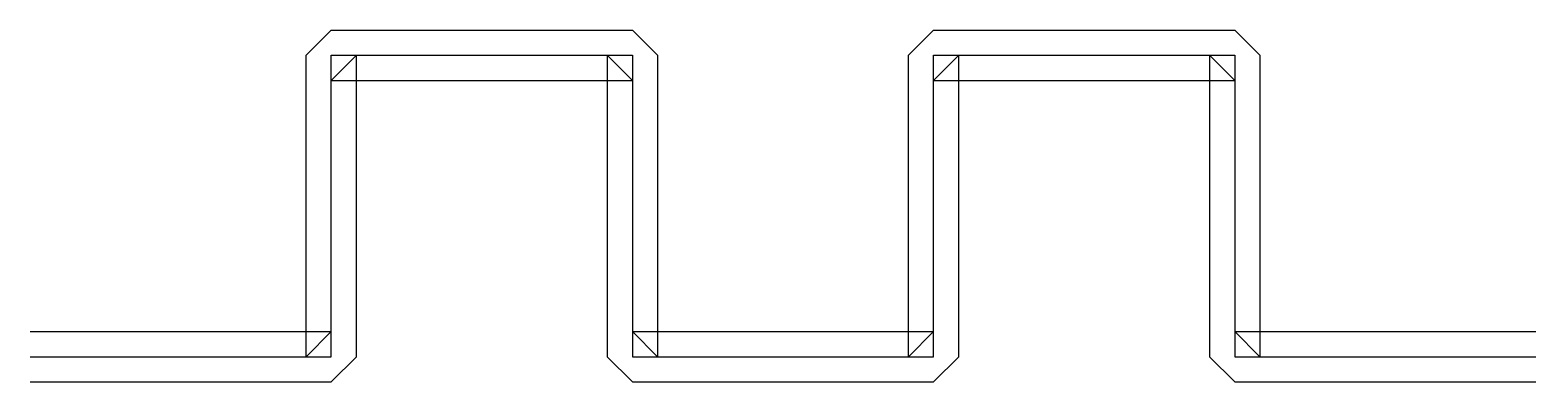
# Model space of a CAD drawing. Header units: millimetres. Extents: x 60 to 660, y -190 to -50.
import ezdxf

# ---------------------------------------------------------------- set-up
doc = ezdxf.new("R2010")
doc.units = ezdxf.units.MM
doc.layers.add('LINE_CENTER', color=1, linetype='CONTINUOUS')
doc.layers.add('LINE_EDGE', color=7, linetype='CONTINUOUS')

msp = doc.modelspace()

# ---------------------------------------------------------------- linework, layer by layer
at = {"layer": 'LINE_CENTER'}
for p, q in [((180, -180), (180, -60)), ((180, -60), (300, -60)), ((300, -60), (300, -180)), ((420, -180), (420, -60)), ((420, -60), (540, -60)), ((540, -60), (540, -180)), ((60, -180), (180, -180)), ((300, -180), (420, -180)), ((540, -180), (660, -180))]:
    msp.add_line(p, q, dxfattribs=at)
at = {"layer": 'LINE_EDGE'}
for p, q in [((170, -60), (180, -50)), ((180, -50), (300, -50)), ((300, -50), (310, -60)), ((410, -60), (420, -50)), ((420, -50), (540, -50)), ((540, -50), (550, -60)), ((170, -180), (170, -60)), ((190, -60), (180, -70)), ((190, -180), (190, -60)), ((300, -70), (290, -60)), ((290, -60), (290, -180)), ((310, -60), (310, -180)), ((410, -180), (410, -60)), ((430, -60), (420, -70)), ((430, -180), (430, -60)), ((540, -70), (530, -60)), ((530, -60), (530, -180)), ((550, -60), (550, -180)), ((180, -70), (300, -70)), ((420, -70), (540, -70)), ((60, -170), (180, -170)), ((180, -170), (170, -180)), ((310, -180), (300, -170)), ((300, -170), (420, -170)), ((420, -170), (410, -180)), ((550, -180), (540, -170)), ((540, -170), (660, -170)), ((180, -190), (190, -180)), ((290, -180), (300, -190)), ((420, -190), (430, -180)), ((530, -180), (540, -190)), ((60, -190), (180, -190)), ((300, -190), (420, -190)), ((540, -190), (660, -190))]:
    msp.add_line(p, q, dxfattribs=at)

doc.saveas('drawing.dxf')
